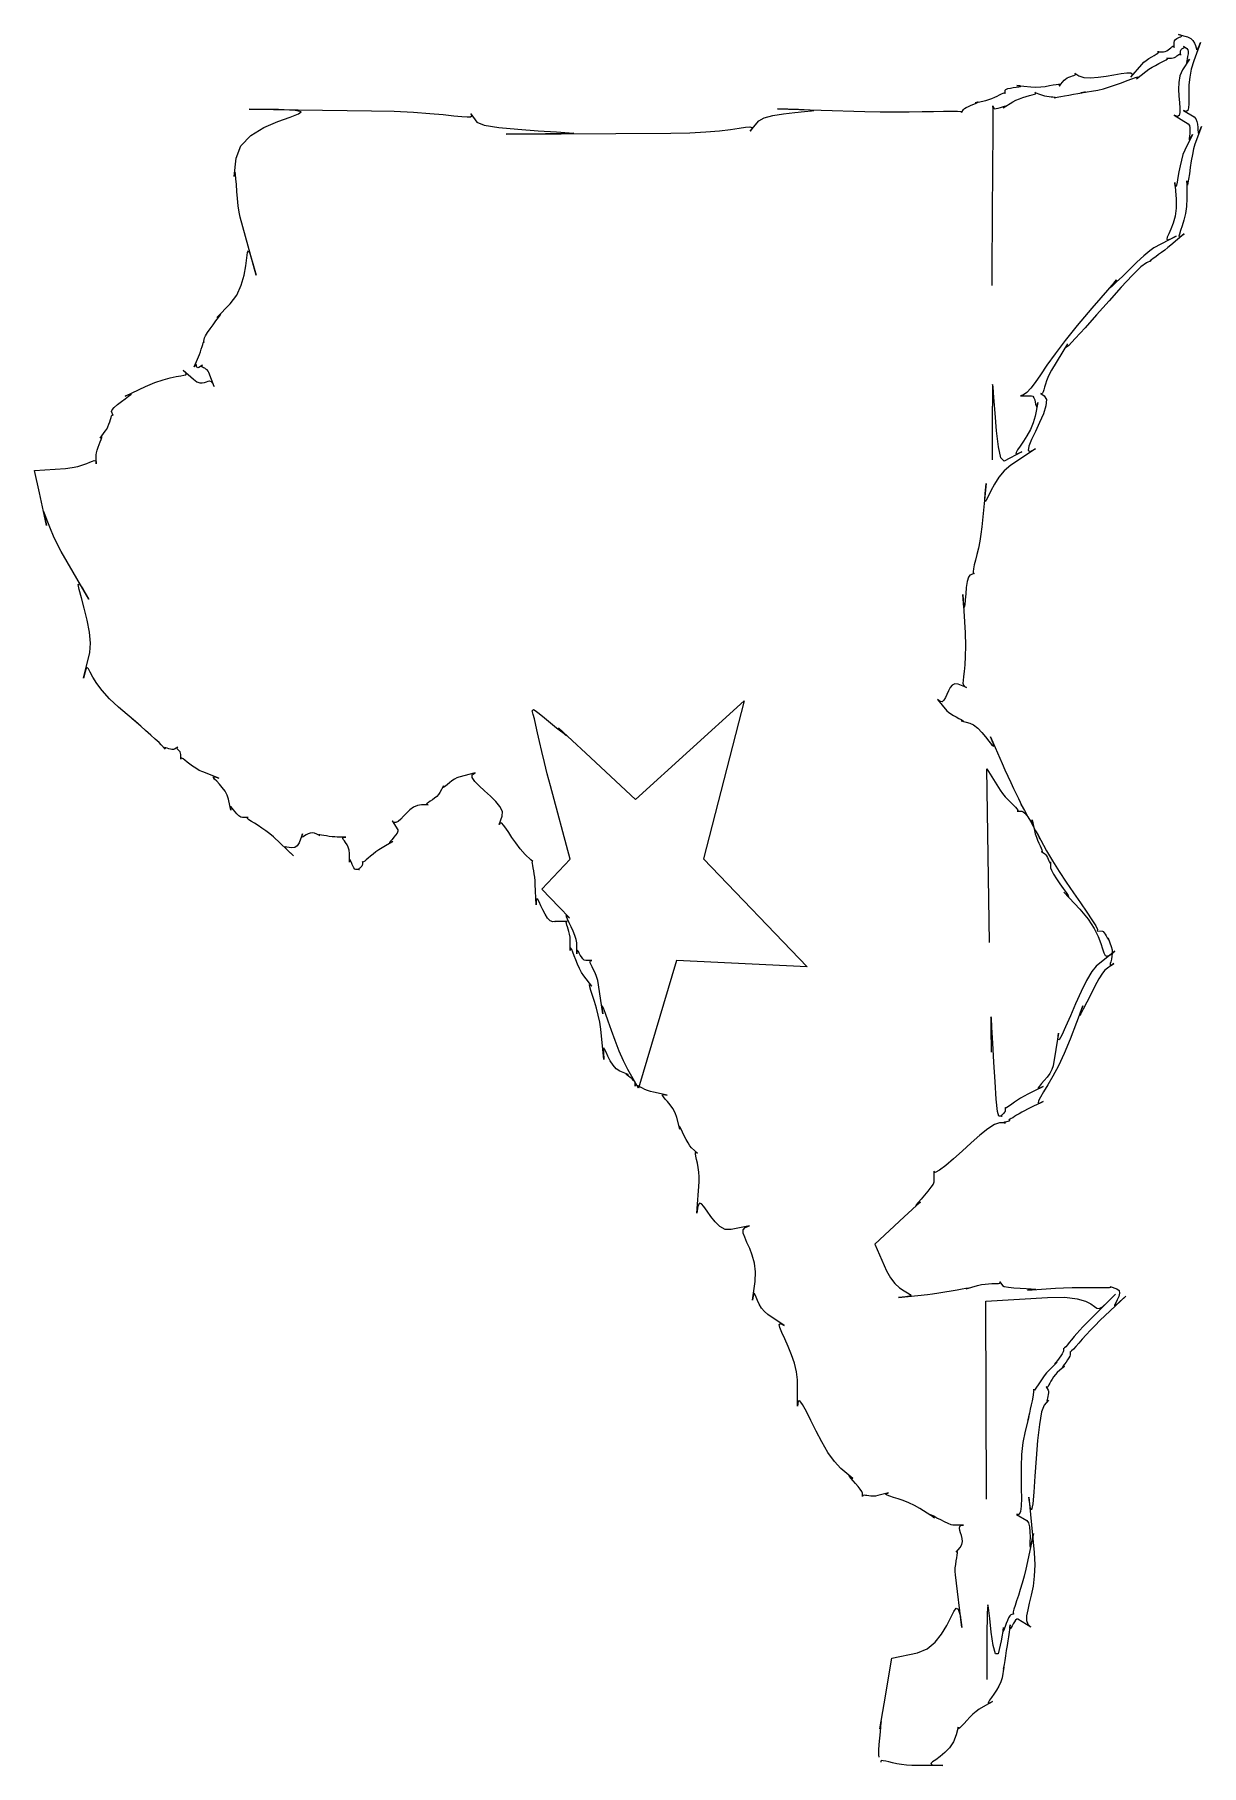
# Model space of a CAD drawing. Extents: x 20 to 200, y 20 to 287.
import ezdxf

# ---------------------------------------------------------------- set-up
doc = ezdxf.new("R2010")
doc.units = 0

msp = doc.modelspace()

# ---------------------------------------------------------------- linework, layer by layer
for points in [[(150.06, 21.25), (150.02, 21.64), (150.04, 22.34), (150.1, 23.23), (150.18, 24.2), (150.27, 25.15), (150.35, 25.96), (150.39, 26.53), (150.39, 26.74), (150.32, 26.48), (150.17, 25.65), (150.83, 29.5), (152.03, 36.5), (152.03, 36.5), (155.98, 37.33), (155.98, 37.33), (157.49, 37.94), (158.72, 38.96), (159.71, 40.22), (160.49, 41.55), (161.1, 42.77), (161.57, 43.71), (161.95, 44.2), (162.26, 44.06), (162.54, 43.13), (162.83, 41.23), (161.82, 49.37), (161.79, 49.87), (161.81, 50.41), (161.87, 50.96), (161.96, 51.49), (162.04, 51.98), (162.11, 52.39), (162.16, 52.72), (162.16, 52.92), (162.09, 52.97), (161.96, 52.84), (162.56, 53.58), (162.82, 54.01), (162.91, 54.47), (162.88, 54.94), (162.77, 55.39), (162.63, 55.82), (162.51, 56.2), (162.45, 56.53), (162.49, 56.78), (162.68, 56.94), (163.05, 57), (161.42, 57), (161.15, 57.07), (160.71, 57.26), (160.16, 57.52), (159.56, 57.82), (158.98, 58.11), (158.48, 58.37), (158.13, 58.54), (158, 58.59), (158.14, 58.47), (158.62, 58.16), (156.37, 59.58), (155.52, 60.06), (154.64, 60.46), (153.79, 60.79), (152.99, 61.06), (152.29, 61.28), (151.72, 61.46), (151.32, 61.61), (151.13, 61.73), (151.18, 61.85), (151.52, 61.97), (149.89, 61.56), (149.5, 61.49), (149.14, 61.47), (148.79, 61.48), (148.48, 61.52), (148.2, 61.56), (147.96, 61.6), (147.77, 61.62), (147.62, 61.6), (147.53, 61.53), (147.5, 61.4), (147.5, 61.95), (147.41, 62.18), (147.17, 62.53), (146.83, 62.96), (146.45, 63.41), (146.07, 63.84), (145.75, 64.21), (145.53, 64.48), (145.47, 64.59), (145.61, 64.51), (146.01, 64.18), (144.19, 65.72), (143.18, 66.79), (142.19, 68.2), (141.25, 69.82), (140.37, 71.51), (139.57, 73.12), (138.88, 74.53), (138.3, 75.59), (137.87, 76.16), (137.6, 76.12), (137.5, 75.32), (137.5, 79.41), (137.37, 80.64), (137.05, 81.94), (136.58, 83.25), (136.05, 84.52), (135.53, 85.69), (135.09, 86.68), (134.79, 87.45), (134.7, 87.93), (134.9, 88.07), (135.46, 87.79), (132.93, 89.45), (132.4, 89.91), (131.96, 90.46), (131.62, 91.05), (131.36, 91.63), (131.16, 92.13), (131.01, 92.51), (130.89, 92.71), (130.79, 92.67), (130.7, 92.34), (130.6, 91.66), (130.97, 94.56), (131.03, 96.05), (130.86, 97.39), (130.54, 98.59), (130.14, 99.65), (129.72, 100.57), (129.37, 101.35), (129.16, 101.99), (129.16, 102.5), (129.45, 102.87), (130.09, 103.11), (127.27, 102.53), (126.37, 102.58), (125.55, 103.01), (124.81, 103.71), (124.16, 104.54), (123.59, 105.37), (123.1, 106.08), (122.7, 106.53), (122.39, 106.59), (122.15, 106.14), (122.01, 105.05), (122.36, 109.92), (122.37, 110.65), (122.31, 111.39), (122.21, 112.1), (122.08, 112.75), (121.95, 113.34), (121.85, 113.83), (121.78, 114.19), (121.79, 114.41), (121.89, 114.46), (122.09, 114.31), (121.19, 115.15), (120.93, 115.46), (120.65, 115.91), (120.35, 116.44), (120.07, 117), (119.81, 117.53), (119.58, 117.99), (119.41, 118.32), (119.3, 118.47), (119.28, 118.38), (119.36, 117.99), (118.91, 119.82), (118.66, 120.54), (118.31, 121.19), (117.91, 121.76), (117.5, 122.25), (117.14, 122.65), (116.85, 122.97), (116.69, 123.19), (116.71, 123.31), (116.94, 123.34), (117.44, 123.26), (115.3, 123.69), (114.84, 123.81), (114.41, 123.96), (114.01, 124.13), (113.65, 124.31), (113.32, 124.47), (113.04, 124.62), (112.81, 124.72), (112.64, 124.77), (112.54, 124.76), (112.5, 124.65), (112.5, 125.15), (112.44, 125.32), (112.27, 125.52), (112.03, 125.74), (111.75, 125.96), (111.49, 126.17), (111.26, 126.35), (111.1, 126.48), (111.06, 126.55), (111.16, 126.55), (111.44, 126.45), (110.15, 126.94), (109.59, 127.3), (109.09, 127.87), (108.66, 128.55), (108.3, 129.25), (108.01, 129.88), (107.79, 130.35), (107.65, 130.56), (107.58, 130.43), (107.6, 129.86), (107.7, 128.75), (107.22, 133.42), (107.06, 134.48), (106.82, 135.57), (106.53, 136.66), (106.22, 137.69), (105.92, 138.61), (105.68, 139.38), (105.51, 139.95), (105.46, 140.28), (105.56, 140.32), (105.84, 140.02), (104.57, 141.64), (104.24, 142.14), (103.92, 142.75), (103.62, 143.42), (103.35, 144.1), (103.11, 144.73), (102.9, 145.28), (102.73, 145.68), (102.61, 145.9), (102.53, 145.87), (102.5, 145.56), (102.5, 147.13), (102.47, 147.6), (102.4, 148.04), (102.3, 148.45), (102.18, 148.82), (102.07, 149.16), (101.97, 149.45), (101.9, 149.68), (101.89, 149.85), (101.93, 149.96), (102.05, 150), (101.5, 150), (101.32, 150), (101.12, 150), (100.9, 149.99), (100.69, 149.99), (100.5, 149.99), (100.33, 149.99), (100.2, 149.98), (100.13, 149.98), (100.12, 149.98), (100.19, 149.99), (99.81, 149.97), (99.41, 150.12), (99.02, 150.53), (98.64, 151.11), (98.29, 151.78), (97.98, 152.44), (97.71, 153.01), (97.49, 153.39), (97.34, 153.5), (97.25, 153.25), (97.25, 152.55), (97.12, 155.75), (97.09, 156.29), (97.03, 156.82), (96.95, 157.34), (96.87, 157.82), (96.79, 158.26), (96.72, 158.64), (96.67, 158.93), (96.65, 159.14), (96.67, 159.24), (96.74, 159.22), (96.42, 159.5), (95.55, 160.34), (94.78, 161.22), (94.11, 162.1), (93.52, 162.94), (93.02, 163.71), (92.59, 164.36), (92.24, 164.85), (91.95, 165.13), (91.72, 165.18), (91.54, 164.95), (92.04, 166.24), (92.06, 166.93), (91.68, 167.7), (91.03, 168.51), (90.2, 169.33), (89.32, 170.14), (88.49, 170.9), (87.81, 171.58), (87.41, 172.17), (87.39, 172.62), (87.85, 172.9), (85.36, 172.25), (85.02, 172.12), (84.65, 171.91), (84.28, 171.65), (83.91, 171.36), (83.57, 171.09), (83.28, 170.86), (83.05, 170.69), (82.92, 170.62), (82.89, 170.69), (82.99, 170.91), (82.43, 169.88), (82.22, 169.57), (81.93, 169.28), (81.6, 169.02), (81.26, 168.77), (80.93, 168.55), (80.65, 168.36), (80.45, 168.21), (80.35, 168.1), (80.39, 168.02), (80.6, 168), (79.59, 168), (78.96, 167.89), (78.36, 167.61), (77.81, 167.2), (77.31, 166.72), (76.84, 166.23), (76.41, 165.78), (76.01, 165.43), (75.66, 165.23), (75.35, 165.24), (75.07, 165.51), (75.93, 164.11), (75.95, 163.9), (75.82, 163.63), (75.6, 163.3), (75.33, 162.97), (75.06, 162.65), (74.82, 162.38), (74.67, 162.18), (74.65, 162.09), (74.8, 162.13), (75.18, 162.33), (73.52, 161.35), (73.03, 161.04), (72.57, 160.71), (72.13, 160.38), (71.74, 160.05), (71.39, 159.75), (71.08, 159.5), (70.84, 159.3), (70.65, 159.18), (70.54, 159.14), (70.5, 159.22), (70.5, 158.78), (70.47, 158.66), (70.4, 158.54), (70.3, 158.42), (70.18, 158.32), (70.07, 158.23), (69.97, 158.15), (69.9, 158.09), (69.89, 158.04), (69.93, 158.01), (70.05, 158), (69.5, 158), (69.34, 158.07), (69.18, 158.25), (69.04, 158.5), (68.91, 158.79), (68.79, 159.08), (68.69, 159.32), (68.61, 159.49), (68.55, 159.54), (68.51, 159.43), (68.5, 159.12), (68.5, 160.5), (68.45, 161.01), (68.31, 161.45), (68.12, 161.83), (67.91, 162.16), (67.71, 162.42), (67.55, 162.64), (67.47, 162.8), (67.49, 162.91), (67.64, 162.98), (67.96, 163), (66.58, 163), (66.23, 163.02), (65.82, 163.06), (65.39, 163.12), (64.95, 163.19), (64.55, 163.26), (64.2, 163.32), (63.94, 163.36), (63.79, 163.37), (63.79, 163.35), (63.95, 163.27), (63.09, 163.6), (62.77, 163.66), (62.45, 163.61), (62.14, 163.5), (61.85, 163.34), (61.59, 163.18), (61.38, 163.06), (61.23, 162.99), (61.15, 163.02), (61.15, 163.17), (61.25, 163.49), (60.74, 162.13), (60.45, 161.66), (60.07, 161.42), (59.64, 161.36), (59.23, 161.39), (58.87, 161.46), (58.63, 161.51), (58.56, 161.46), (58.71, 161.26), (59.13, 160.84), (59.88, 160.14), (56.79, 163.03), (56.23, 163.51), (55.63, 163.96), (55.01, 164.39), (54.41, 164.78), (53.86, 165.13), (53.39, 165.42), (53.02, 165.67), (52.8, 165.85), (52.75, 165.96), (52.9, 166), (52.03, 166), (51.74, 166.08), (51.45, 166.28), (51.16, 166.57), (50.89, 166.9), (50.65, 167.21), (50.44, 167.48), (50.28, 167.66), (50.19, 167.69), (50.16, 167.54), (50.22, 167.16), (49.88, 168.85), (49.67, 169.47), (49.33, 170.07), (48.91, 170.64), (48.46, 171.16), (48.05, 171.6), (47.72, 171.95), (47.53, 172.19), (47.54, 172.3), (47.8, 172.27), (48.37, 172.07), (45.9, 173.04), (45.35, 173.29), (44.83, 173.6), (44.34, 173.93), (43.9, 174.26), (43.5, 174.57), (43.16, 174.84), (42.88, 175.04), (42.67, 175.15), (42.54, 175.14), (42.5, 174.99), (42.5, 175.75), (42.47, 175.95), (42.41, 176.12), (42.31, 176.26), (42.21, 176.37), (42.1, 176.47), (42.01, 176.55), (41.95, 176.62), (41.93, 176.7), (41.97, 176.77), (42.08, 176.86), (41.57, 176.54), (41.39, 176.49), (41.16, 176.49), (40.91, 176.54), (40.66, 176.61), (40.42, 176.68), (40.21, 176.75), (40.06, 176.79), (39.98, 176.78), (40, 176.7), (40.13, 176.54), (39.49, 177.24), (39.16, 177.56), (38.59, 178.08), (37.88, 178.72), (37.1, 179.41), (36.35, 180.07), (35.71, 180.64), (35.26, 181.04), (35.08, 181.2), (35.27, 181.05), (35.91, 180.53), (32.94, 183), (31.51, 184.32), (30.41, 185.57), (29.58, 186.69), (28.99, 187.66), (28.58, 188.41), (28.3, 188.91), (28.11, 189.12), (27.95, 188.98), (27.78, 188.46), (27.55, 187.51), (28.49, 191.44), (28.61, 192.88), (28.45, 194.6), (28.1, 196.44), (27.65, 198.25), (27.21, 199.87), (26.86, 201.14), (26.7, 201.91), (26.84, 202.02), (27.36, 201.33), (28.36, 199.66), (24.11, 207), (23.48, 208.18), (22.92, 209.37), (22.44, 210.5), (22.04, 211.52), (21.74, 212.33), (21.53, 212.88), (21.43, 213.1), (21.44, 212.91), (21.57, 212.24), (21.83, 211.02), (20.74, 216.06), (20, 219.5), (20, 219.5), (24.75, 219.81), (24.75, 219.81), (25.79, 219.93), (26.68, 220.11), (27.42, 220.33), (28.04, 220.55), (28.53, 220.76), (28.9, 220.92), (29.18, 221), (29.36, 220.97), (29.47, 220.82), (29.5, 220.49), (29.5, 221.87), (29.54, 222.2), (29.64, 222.61), (29.78, 223.05), (29.94, 223.5), (30.1, 223.92), (30.23, 224.28), (30.33, 224.55), (30.35, 224.7), (30.29, 224.68), (30.12, 224.47), (30.89, 225.52), (31.1, 225.86), (31.28, 226.23), (31.44, 226.62), (31.57, 227), (31.68, 227.35), (31.78, 227.66), (31.86, 227.89), (31.94, 228.03), (32.01, 228.05), (32.08, 227.93), (31.84, 228.57), (31.92, 228.83), (32.26, 229.2), (32.78, 229.63), (33.37, 230.1), (33.97, 230.54), (34.48, 230.92), (34.82, 231.19), (34.9, 231.31), (34.64, 231.24), (33.95, 230.93), (37.07, 232.4), (38.53, 233.03), (39.8, 233.47), (40.9, 233.76), (41.8, 233.95), (42.5, 234.06), (43, 234.15), (43.3, 234.24), (43.38, 234.38), (43.25, 234.6), (42.9, 234.95), (44.45, 233.54), (44.98, 233.15), (45.43, 232.98), (45.82, 232.96), (46.16, 233.03), (46.45, 233.15), (46.72, 233.26), (46.96, 233.3), (47.19, 233.2), (47.42, 232.93), (47.66, 232.42), (46.83, 234.59), (46.71, 234.8), (46.56, 234.97), (46.38, 235.11), (46.2, 235.22), (46.02, 235.31), (45.87, 235.39), (45.76, 235.47), (45.71, 235.54), (45.73, 235.62), (45.84, 235.71), (45.3, 235.37), (45.14, 235.31), (45.03, 235.35), (44.97, 235.44), (44.93, 235.57), (44.91, 235.71), (44.89, 235.82), (44.86, 235.88), (44.81, 235.86), (44.73, 235.73), (44.6, 235.45), (45.11, 236.63), (45.25, 236.97), (45.39, 237.36), (45.53, 237.77), (45.67, 238.18), (45.79, 238.56), (45.89, 238.88), (45.97, 239.13), (46.03, 239.27), (46.05, 239.28), (46.03, 239.13), (46.16, 239.9), (46.3, 240.24), (46.61, 240.73), (47.02, 241.32), (47.48, 241.94), (47.93, 242.54), (48.32, 243.06), (48.59, 243.42), (48.67, 243.58), (48.52, 243.47), (48.07, 243.03), (50.12, 245.13), (51.13, 246.48), (51.83, 248.01), (52.27, 249.57), (52.54, 251.02), (52.69, 252.22), (52.8, 253.04), (52.93, 253.32), (53.15, 252.93), (53.53, 251.72), (54.14, 249.57), (51.66, 258.5), (51.49, 259.29), (51.36, 260.27), (51.25, 261.36), (51.15, 262.47), (51.08, 263.52), (51.01, 264.42), (50.96, 265.08), (50.9, 265.42), (50.83, 265.35), (50.76, 264.79), (51.02, 267.59), (51.75, 269.51), (53.3, 271.07), (55.32, 272.3), (57.45, 273.24), (59.35, 273.93), (60.67, 274.42), (61.05, 274.75), (60.14, 274.95), (57.59, 275.07), (53.04, 275.14), (71.89, 274.91), (75.37, 274.83), (78.36, 274.68), (80.87, 274.5), (82.93, 274.31), (84.56, 274.14), (85.8, 274.01), (86.65, 273.95), (87.15, 273.98), (87.32, 274.14), (87.18, 274.45), (88.13, 273.15), (89.24, 272.69), (91.51, 272.33), (94.44, 272.04), (97.55, 271.81), (100.36, 271.64), (102.36, 271.52), (103.08, 271.44), (102.03, 271.37), (98.71, 271.33), (92.65, 271.29), (118, 271.43), (120.91, 271.5), (123.41, 271.64), (125.49, 271.83), (127.2, 272.03), (128.53, 272.22), (129.5, 272.35), (130.14, 272.4), (130.46, 272.34), (130.48, 272.13), (130.21, 271.74), (131.57, 273.37), (132.36, 273.82), (133.71, 274.17), (135.36, 274.44), (137.07, 274.63), (138.58, 274.77), (139.64, 274.87), (140, 274.94), (139.42, 275.01), (137.64, 275.09), (134.41, 275.19), (147.87, 274.79), (150.26, 274.74), (152.56, 274.72), (154.72, 274.74), (156.7, 274.77), (158.47, 274.8), (159.99, 274.83), (161.22, 274.84), (162.13, 274.83), (162.67, 274.78), (162.8, 274.68), (163.06, 275.1), (163.22, 275.24), (163.5, 275.4), (163.87, 275.57), (164.28, 275.75), (164.68, 275.91), (165.01, 276.05), (165.25, 276.15), (165.34, 276.21), (165.22, 276.21), (164.87, 276.14), (166.51, 276.5), (166.99, 276.63), (167.45, 276.8), (167.88, 276.98), (168.27, 277.17), (168.62, 277.35), (168.92, 277.51), (169.17, 277.62), (169.35, 277.68), (169.46, 277.66), (169.5, 277.56), (169.5, 278.06), (169.61, 278.19), (169.89, 278.31), (170.3, 278.4), (170.75, 278.47), (171.21, 278.53), (171.6, 278.58), (171.86, 278.63), (171.93, 278.68), (171.76, 278.73), (171.28, 278.79), (173.46, 278.58), (174.22, 278.55), (174.97, 278.58), (175.67, 278.66), (176.32, 278.77), (176.88, 278.88), (177.35, 278.97), (177.7, 279.02), (177.9, 279), (177.95, 278.9), (177.83, 278.69), (178.57, 279.59), (178.79, 279.79), (179.05, 279.96), (179.32, 280.09), (179.6, 280.19), (179.86, 280.28), (180.08, 280.35), (180.25, 280.42), (180.34, 280.49), (180.34, 280.57), (180.22, 280.67), (180.83, 280.3), (181.6, 280.03), (182.62, 279.97), (183.8, 280.05), (185.03, 280.23), (186.25, 280.44), (187.35, 280.63), (188.25, 280.75), (188.85, 280.73), (189.08, 280.52), (188.83, 280.08), (190.54, 282.04), (190.86, 282.36), (191.23, 282.66), (191.64, 282.94), (192.06, 283.2), (192.44, 283.43), (192.77, 283.62), (193.02, 283.78), (193.15, 283.9), (193.14, 283.97), (192.97, 284), (193.87, 284), (194.13, 284.04), (194.38, 284.14), (194.62, 284.28), (194.83, 284.45), (195.02, 284.61), (195.18, 284.74), (195.32, 284.84), (195.42, 284.86), (195.48, 284.8), (195.5, 284.63), (195.5, 285.41), (195.56, 285.66), (195.71, 285.86), (195.91, 286.01), (196.15, 286.14), (196.37, 286.23), (196.55, 286.31), (196.66, 286.38), (196.66, 286.45), (196.52, 286.53), (196.2, 286.63), (197.59, 286.27), (198.08, 286.05), (198.42, 285.72), (198.65, 285.33), (198.8, 284.95), (198.9, 284.6), (198.97, 284.36), (199.04, 284.27), (199.14, 284.38), (199.31, 284.75), (199.57, 285.42), (198.53, 282.61), (198.15, 281.33), (197.92, 280.08), (197.8, 278.89), (197.77, 277.78), (197.77, 276.8), (197.77, 275.98), (197.73, 275.35), (197.61, 274.95), (197.37, 274.8), (196.98, 274.94), (198.59, 273.94), (198.86, 273.66), (199.03, 273.27), (199.13, 272.81), (199.18, 272.34), (199.19, 271.93), (199.21, 271.61), (199.24, 271.46), (199.32, 271.51), (199.47, 271.84), (199.71, 272.48), (198.72, 269.73), (198.52, 269.05), (198.34, 268.17), (198.16, 267.18), (198, 266.16), (197.86, 265.19), (197.74, 264.37), (197.64, 263.76), (197.56, 263.46), (197.52, 263.55), (197.5, 264.11), (197.5, 261.36), (197.43, 260.17), (197.26, 259.06), (197.01, 258.05), (196.75, 257.18), (196.5, 256.46), (196.32, 255.91), (196.24, 255.57), (196.3, 255.45), (196.56, 255.57), (197.04, 255.96), (194.99, 254.18), (194.55, 253.81), (194.08, 253.44), (193.59, 253.08), (193.12, 252.73), (192.69, 252.42), (192.31, 252.15), (192.03, 251.94), (191.85, 251.8), (191.81, 251.74), (191.93, 251.77), (191.24, 251.49), (190.41, 250.86), (189.07, 249.53), (187.38, 247.71), (185.5, 245.62), (183.58, 243.46), (181.8, 241.45), (180.29, 239.79), (179.24, 238.69), (178.78, 238.36), (179.09, 239.01), (176.62, 234.96), (176.31, 234.39), (176.06, 233.83), (175.86, 233.28), (175.7, 232.77), (175.57, 232.31), (175.45, 231.92), (175.35, 231.61), (175.24, 231.39), (175.12, 231.29), (174.98, 231.32), (175.5, 231), (175.85, 230.4), (175.77, 229.43), (175.38, 228.2), (174.8, 226.85), (174.16, 225.49), (173.57, 224.24), (173.15, 223.23), (173.03, 222.57), (173.33, 222.39), (174.17, 222.81), (170.35, 220.28), (169.35, 219.45), (168.52, 218.44), (167.83, 217.37), (167.28, 216.35), (166.87, 215.49), (166.59, 214.91), (166.42, 214.7), (166.37, 214.99), (166.42, 215.88), (166.57, 217.48), (165.91, 210.82), (165.77, 209.67), (165.58, 208.57), (165.36, 207.52), (165.13, 206.55), (164.92, 205.68), (164.73, 204.94), (164.6, 204.34), (164.54, 203.91), (164.56, 203.66), (164.7, 203.63), (164.04, 203.38), (163.82, 203.06), (163.65, 202.37), (163.51, 201.47), (163.41, 200.48), (163.33, 199.54), (163.26, 198.78), (163.2, 198.36), (163.14, 198.39), (163.08, 199.03), (162.99, 200.4), (163.31, 194.45), (163.37, 192.47), (163.35, 190.84), (163.28, 189.53), (163.18, 188.51), (163.08, 187.72), (163.01, 187.13), (162.99, 186.71), (163.06, 186.42), (163.23, 186.21), (163.53, 186.05), (162.26, 186.54), (161.75, 186.6), (161.34, 186.41), (161.01, 186.03), (160.74, 185.53), (160.5, 184.99), (160.28, 184.49), (160.05, 184.08), (159.78, 183.86), (159.47, 183.88), (159.08, 184.21), (160.52, 182.47), (160.76, 182.25), (161.1, 182.01), (161.51, 181.76), (161.93, 181.52), (162.34, 181.3), (162.69, 181.11), (162.94, 180.97), (163.05, 180.88), (162.99, 180.86), (162.7, 180.92), (164.06, 180.57), (164.64, 180.29), (165.26, 179.78), (165.89, 179.13), (166.48, 178.44), (167, 177.79), (167.41, 177.28), (167.68, 177), (167.76, 177.04), (167.62, 177.49), (167.22, 178.44), (169.03, 174.33), (169.46, 173.38), (169.91, 172.4), (170.36, 171.43), (170.8, 170.51), (171.19, 169.67), (171.53, 168.95), (171.8, 168.38), (171.97, 168.01), (172.02, 167.86), (171.94, 167.98), (172.46, 167.1), (172.67, 166.72), (173, 166.14), (173.38, 165.44), (173.79, 164.7), (174.19, 163.99), (174.52, 163.38), (174.76, 162.94), (174.87, 162.76), (174.79, 162.89), (174.51, 163.43), (175.87, 160.9), (176.76, 159.35), (177.79, 157.71), (178.89, 156.04), (180.01, 154.41), (181.09, 152.86), (182.06, 151.46), (182.86, 150.28), (183.44, 149.36), (183.74, 148.77), (183.68, 148.57), (184.5, 148.52), (184.6, 148.45), (184.74, 148.28), (184.9, 148.04), (185.06, 147.77), (185.21, 147.5), (185.34, 147.27), (185.44, 147.11), (185.49, 147.06), (185.47, 147.16), (185.37, 147.44), (185.83, 146.17), (185.96, 145.64), (185.98, 145.12), (185.94, 144.64), (185.85, 144.19), (185.75, 143.81), (185.68, 143.52), (185.66, 143.32), (185.72, 143.24), (185.89, 143.3), (186.22, 143.51), (184.86, 142.52), (184.47, 142.05), (183.94, 141.18), (183.32, 140.04), (182.67, 138.78), (182.05, 137.56), (181.52, 136.51), (181.13, 135.79), (180.95, 135.53), (181.04, 135.88), (181.45, 137), (179.48, 131.85), (178.58, 129.69), (177.69, 127.79), (176.84, 126.17), (176.06, 124.82), (175.41, 123.74), (174.92, 122.92), (174.63, 122.36), (174.59, 122.07), (174.82, 122.03), (175.37, 122.25), (172.95, 121.09), (172.48, 120.86), (172.04, 120.62), (171.63, 120.38), (171.26, 120.16), (170.94, 119.95), (170.66, 119.78), (170.43, 119.64), (170.25, 119.55), (170.13, 119.51), (170.07, 119.53), (170.17, 119.34), (170.15, 119.29), (170.05, 119.24), (169.9, 119.19), (169.72, 119.14), (169.54, 119.1), (169.39, 119.07), (169.29, 119.04), (169.27, 119.02), (169.35, 119), (169.56, 119), (168.62, 119), (167.87, 118.75), (166.84, 118.06), (165.59, 117.07), (164.23, 115.88), (162.85, 114.63), (161.51, 113.43), (160.33, 112.4), (159.37, 111.67), (158.73, 111.35), (158.5, 111.56), (158.5, 109.83), (158.38, 109.54), (158.05, 109.07), (157.59, 108.48), (157.06, 107.85), (156.54, 107.24), (156.09, 106.71), (155.79, 106.34), (155.71, 106.2), (155.9, 106.34), (156.45, 106.84), (153.95, 104.51), (149.41, 100.28), (149.41, 100.28), (151.2, 96.18), (151.2, 96.18), (151.81, 95.09), (152.51, 94.24), (153.23, 93.59), (153.91, 93.12), (154.46, 92.78), (154.84, 92.56), (154.95, 92.41), (154.74, 92.3), (154.13, 92.2), (153.05, 92.09), (157.51, 92.54), (158.32, 92.64), (159.25, 92.78), (160.22, 92.94), (161.19, 93.11), (162.08, 93.27), (162.85, 93.4), (163.43, 93.5), (163.77, 93.55), (163.8, 93.52), (163.47, 93.42), (165.24, 93.93), (165.84, 94.07), (166.41, 94.15), (166.94, 94.19), (167.43, 94.21), (167.86, 94.21), (168.21, 94.21), (168.49, 94.22), (168.67, 94.27), (168.74, 94.35), (168.69, 94.5), (169.06, 93.91), (169.36, 93.77), (170, 93.66), (170.85, 93.58), (171.8, 93.51), (172.72, 93.47), (173.51, 93.43), (174.04, 93.38), (174.19, 93.34), (173.86, 93.28), (172.91, 93.2), (177.22, 93.5), (178.49, 93.57), (179.8, 93.61), (181.08, 93.63), (182.29, 93.63), (183.4, 93.62), (184.34, 93.62), (185.09, 93.62), (185.58, 93.64), (185.79, 93.69), (185.66, 93.77), (186.71, 93.43), (187.05, 93.17), (187.12, 92.75), (186.99, 92.24), (186.76, 91.71), (186.52, 91.24), (186.35, 90.91), (186.33, 90.77), (186.55, 90.91), (187.1, 91.39), (188.07, 92.29), (184.07, 88.51), (183.33, 87.79), (182.63, 87.06), (181.97, 86.34), (181.37, 85.67), (180.84, 85.06), (180.38, 84.53), (180.01, 84.12), (179.73, 83.84), (179.56, 83.72), (179.5, 83.77), (179.5, 83.25), (179.45, 83.05), (179.3, 82.78), (179.1, 82.46), (178.87, 82.13), (178.65, 81.82), (178.45, 81.55), (178.32, 81.35), (178.29, 81.26), (178.37, 81.3), (178.61, 81.51), (177.52, 80.52), (177.22, 80.21), (176.96, 79.87), (176.73, 79.52), (176.54, 79.18), (176.37, 78.87), (176.23, 78.6), (176.1, 78.39), (175.99, 78.27), (175.89, 78.24), (175.8, 78.32), (176.11, 77.82), (176.17, 77.64), (176.17, 77.4), (176.13, 77.12), (176.07, 76.84), (176, 76.57), (175.95, 76.34), (175.91, 76.18), (175.93, 76.1), (176, 76.12), (176.15, 76.28), (175.51, 75.51), (175.09, 74.44), (174.76, 72.51), (174.49, 70.03), (174.26, 67.27), (174.07, 64.53), (173.9, 62.11), (173.74, 60.28), (173.57, 59.35), (173.38, 59.59), (173.16, 61.31), (173.98, 52.81), (174.07, 50.89), (173.98, 49.16), (173.78, 47.6), (173.5, 46.22), (173.21, 45), (172.96, 43.95), (172.8, 43.06), (172.8, 42.33), (172.99, 41.74), (173.45, 41.3), (171.45, 42.53), (171.28, 42.54), (171.1, 42.39), (170.91, 42.13), (170.73, 41.83), (170.56, 41.52), (170.42, 41.25), (170.31, 41.08), (170.24, 41.05), (170.22, 41.22), (170.27, 41.63), (169.99, 39.81), (169.9, 39.19), (169.79, 38.46), (169.67, 37.68), (169.54, 36.9), (169.43, 36.17), (169.33, 35.54), (169.26, 35.07), (169.22, 34.81), (169.22, 34.82), (169.27, 35.14), (169.01, 33.47), (168.84, 32.85), (168.54, 32.21), (168.17, 31.58), (167.77, 30.99), (167.39, 30.47), (167.09, 30.04), (166.9, 29.73), (166.87, 29.58), (167.06, 29.61), (167.52, 29.85), (165.51, 28.67), (165.01, 28.32), (164.51, 27.89), (164.03, 27.41), (163.57, 26.92), (163.16, 26.46), (162.8, 26.07), (162.52, 25.78), (162.33, 25.63), (162.24, 25.66), (162.26, 25.9), (161.97, 24.69), (161.55, 23.61), (160.93, 22.7), (160.2, 21.96), (159.46, 21.35), (158.79, 20.88), (158.29, 20.53), (158.06, 20.27), (158.19, 20.11), (158.76, 20.03), (159.88, 20), (155.14, 20), (154.31, 20.03), (153.53, 20.12), (152.81, 20.25), (152.15, 20.39), (151.58, 20.53), (151.1, 20.65), (150.72, 20.72), (150.46, 20.73), (150.32, 20.66), (150.33, 20.49)], [(167.5, 247.96), (167.51, 252.48), (167.52, 256.73), (167.55, 260.68), (167.58, 264.27), (167.61, 267.46), (167.63, 270.2), (167.65, 272.43), (167.65, 274.13), (167.64, 275.22), (167.61, 275.68), (167.75, 275.29), (167.86, 275.22), (168.1, 275.23), (168.4, 275.3), (168.75, 275.41), (169.08, 275.52), (169.37, 275.62), (169.57, 275.67), (169.63, 275.66), (169.53, 275.56), (169.2, 275.34), (170.68, 276.28), (171.15, 276.54), (171.68, 276.76), (172.22, 276.95), (172.75, 277.1), (173.25, 277.23), (173.67, 277.34), (173.99, 277.44), (174.18, 277.53), (174.22, 277.63), (174.06, 277.72), (174.93, 277.39), (175.22, 277.3), (175.55, 277.22), (175.9, 277.16), (176.25, 277.11), (176.58, 277.07), (176.86, 277.03), (177.07, 277), (177.19, 276.97), (177.19, 276.94), (177.06, 276.9), (177.75, 277.03), (178.08, 277.1), (178.62, 277.19), (179.29, 277.31), (180, 277.44), (180.7, 277.56), (181.29, 277.66), (181.71, 277.74), (181.88, 277.77), (181.72, 277.74), (181.15, 277.65), (183.79, 278.09), (184.63, 278.28), (185.55, 278.56), (186.5, 278.88), (187.43, 279.22), (188.29, 279.55), (189.02, 279.83), (189.58, 280.04), (189.92, 280.12), (189.99, 280.07), (189.74, 279.83), (191.17, 280.95), (191.63, 281.29), (192.13, 281.6), (192.64, 281.89), (193.14, 282.16), (193.59, 282.4), (193.99, 282.6), (194.29, 282.77), (194.48, 282.9), (194.52, 282.97), (194.38, 283), (195.13, 283), (195.36, 283.03), (195.57, 283.11), (195.76, 283.21), (195.94, 283.34), (196.1, 283.46), (196.24, 283.56), (196.35, 283.63), (196.43, 283.65), (196.48, 283.6), (196.5, 283.48), (196.5, 284.06), (196.53, 284.21), (196.6, 284.33), (196.7, 284.42), (196.82, 284.49), (196.93, 284.54), (197.03, 284.59), (197.1, 284.63), (197.12, 284.68), (197.07, 284.75), (196.95, 284.84), (197.5, 284.5), (197.64, 284.31), (197.68, 284.02), (197.66, 283.66), (197.6, 283.27), (197.53, 282.91), (197.47, 282.6), (197.44, 282.4), (197.49, 282.35), (197.62, 282.49), (197.87, 282.86), (196.82, 281.19), (196.42, 280.28), (196.22, 279.26), (196.18, 278.2), (196.23, 277.14), (196.32, 276.15), (196.41, 275.29), (196.42, 274.61), (196.31, 274.17), (196.02, 274.03), (195.5, 274.24), (197.69, 272.88), (197.87, 272.65), (197.96, 272.29), (197.96, 271.85), (197.93, 271.4), (197.88, 270.97), (197.84, 270.64), (197.83, 270.44), (197.9, 270.44), (198.06, 270.68), (198.35, 271.23), (197.16, 268.84), (196.88, 268.14), (196.64, 267.3), (196.43, 266.39), (196.25, 265.48), (196.1, 264.63), (195.97, 263.92), (195.87, 263.42), (195.78, 263.19), (195.7, 263.3), (195.64, 263.84), (195.84, 261.3), (195.84, 259.9), (195.66, 258.65), (195.36, 257.57), (195.01, 256.65), (194.69, 255.93), (194.46, 255.41), (194.39, 255.1), (194.55, 255.02), (195.02, 255.17), (195.85, 255.58), (192.37, 253.78), (191.76, 253.34), (190.86, 252.56), (189.79, 251.56), (188.64, 250.46), (187.54, 249.39), (186.6, 248.48), (185.93, 247.84), (185.64, 247.61), (185.85, 247.9), (186.65, 248.85), (182.82, 244.47), (180.58, 241.83), (178.72, 239.49), (177.18, 237.45), (175.93, 235.7), (174.92, 234.24), (174.1, 233.06), (173.43, 232.15), (172.85, 231.51), (172.33, 231.13), (171.83, 231), (173.56, 231), (173.77, 230.91), (173.93, 230.69), (174.04, 230.38), (174.13, 230.03), (174.19, 229.69), (174.25, 229.42), (174.3, 229.26), (174.36, 229.26), (174.44, 229.49), (174.54, 229.97), (174.12, 227.85), (173.82, 226.8), (173.37, 225.79), (172.85, 224.84), (172.31, 223.98), (171.8, 223.24), (171.4, 222.66), (171.17, 222.25), (171.16, 222.04), (171.44, 222.08), (172.06, 222.37), (169.33, 220.91), (168.85, 221.41), (168.47, 223.15), (168.16, 225.61), (167.93, 228.31), (167.76, 230.73), (167.64, 232.37), (167.56, 232.73), (167.52, 231.3), (167.5, 227.59), (167.5, 221.1)], [(111.35, 127.22), (110.68, 128.54), (110.02, 130.05), (109.4, 131.65), (108.84, 133.22), (108.34, 134.66), (107.93, 135.84), (107.63, 136.65), (107.44, 136.99), (107.39, 136.74), (107.5, 135.79), (106.87, 140.25), (106.74, 140.92), (106.55, 141.53), (106.33, 142.09), (106.1, 142.58), (105.88, 143), (105.71, 143.35), (105.58, 143.63), (105.55, 143.83), (105.61, 143.96), (105.81, 144), (104.92, 144), (104.67, 144.07), (104.44, 144.27), (104.23, 144.54), (104.04, 144.84), (103.88, 145.14), (103.75, 145.39), (103.64, 145.54), (103.56, 145.56), (103.52, 145.41), (103.5, 145.03), (103.5, 146.7), (103.43, 147.23), (103.23, 147.85), (102.96, 148.53), (102.66, 149.2), (102.35, 149.82), (102.1, 150.35), (101.93, 150.74), (101.89, 150.94), (102.03, 150.9), (102.37, 150.57), (100.82, 152.19), (98.14, 154.99), (98.14, 154.99), (102.47, 159.6), (102.47, 159.6), (99.44, 170.92), (99.44, 170.92), (98.96, 172.76), (98.52, 174.52), (98.13, 176.19), (97.78, 177.72), (97.47, 179.09), (97.21, 180.26), (96.99, 181.21), (96.81, 181.91), (96.68, 182.32), (96.59, 182.42), (96.82, 182.65), (97.09, 182.52), (97.71, 182.07), (98.54, 181.4), (99.48, 180.63), (100.41, 179.86), (101.2, 179.2), (101.74, 178.76), (101.91, 178.65), (101.59, 178.98), (100.67, 179.85), (104.88, 175.92), (112.53, 168.78), (112.53, 168.78), (129.31, 184.01), (129.31, 184.01), (123.05, 159.68), (123.05, 159.68), (139, 143.01), (139, 143.01), (118.87, 144), (118.87, 144), (113, 124.35), (113, 124.35), (111.35, 127.22)], [(167.1, 146.75), (166.69, 173.5), (166.69, 173.5), (168.73, 170.25), (168.73, 170.25), (169.1, 169.72), (169.5, 169.23), (169.93, 168.76), (170.34, 168.33), (170.73, 167.95), (171.06, 167.63), (171.31, 167.36), (171.46, 167.17), (171.48, 167.04), (171.35, 167), (172.06, 167), (172.28, 166.92), (172.53, 166.7), (172.78, 166.4), (173.02, 166.05), (173.25, 165.71), (173.44, 165.42), (173.59, 165.22), (173.68, 165.16), (173.7, 165.29), (173.64, 165.66), (174, 164.01), (174.13, 163.51), (174.3, 163.01), (174.48, 162.53), (174.68, 162.07), (174.86, 161.65), (175.02, 161.3), (175.13, 161.02), (175.19, 160.83), (175.17, 160.74), (175.07, 160.77), (175.58, 160.45), (175.73, 160.32), (175.87, 160.11), (176, 159.87), (176.12, 159.61), (176.23, 159.37), (176.32, 159.15), (176.4, 159), (176.45, 158.94), (176.49, 158.98), (176.5, 159.17), (176.5, 158.29), (176.62, 157.91), (176.95, 157.32), (177.41, 156.6), (177.93, 155.83), (178.44, 155.1), (178.88, 154.47), (179.18, 154.02), (179.26, 153.83), (179.07, 153.98), (178.53, 154.54), (181, 151.9), (182.3, 150.34), (183.22, 148.93), (183.84, 147.68), (184.24, 146.62), (184.5, 145.77), (184.69, 145.15), (184.89, 144.78), (185.19, 144.68), (185.65, 144.89), (186.36, 145.41), (183.5, 143.11), (182.82, 142.29), (182.04, 140.93), (181.2, 139.22), (180.35, 137.33), (179.54, 135.46), (178.81, 133.79), (178.22, 132.51), (177.81, 131.79), (177.63, 131.83), (177.73, 132.8), (176.88, 127.78), (176.7, 127.2), (176.37, 126.61), (175.96, 126.03), (175.52, 125.5), (175.1, 125.03), (174.77, 124.65), (174.57, 124.39), (174.57, 124.27), (174.82, 124.32), (175.37, 124.56), (172.96, 123.41), (172.4, 123.12), (171.87, 122.81), (171.37, 122.48), (170.92, 122.17), (170.52, 121.87), (170.17, 121.62), (169.89, 121.43), (169.68, 121.31), (169.55, 121.29), (169.5, 121.37), (169.5, 120.89), (169.47, 120.74), (169.4, 120.61), (169.3, 120.48), (169.18, 120.36), (169.07, 120.26), (168.97, 120.17), (168.9, 120.1), (168.89, 120.05), (168.93, 120.01), (169.05, 120), (168.5, 120), (168.31, 120.73), (168.11, 122.65), (167.93, 125.32), (167.75, 128.33), (167.59, 131.26), (167.46, 133.68), (167.37, 135.18), (167.31, 135.32), (167.3, 133.68), (167.35, 129.85)], [(166.6, 61), (166.51, 91.5), (166.51, 91.5), (176, 92.08), (176, 92.08), (178.67, 92.11), (180.58, 91.89), (181.87, 91.52), (182.71, 91.08), (183.24, 90.68), (183.61, 90.41), (183.97, 90.37), (184.47, 90.65), (185.27, 91.35), (186.51, 92.57), (181.47, 87.55), (180.99, 87.05), (180.53, 86.55), (180.11, 86.05), (179.72, 85.58), (179.37, 85.15), (179.07, 84.78), (178.83, 84.49), (178.65, 84.3), (178.54, 84.22), (178.5, 84.27), (178.5, 83.87), (178.44, 83.69), (178.28, 83.42), (178.05, 83.08), (177.79, 82.73), (177.53, 82.39), (177.31, 82.09), (177.16, 81.89), (177.12, 81.8), (177.22, 81.87), (177.49, 82.13), (176.25, 80.9), (175.88, 80.49), (175.52, 80.03), (175.18, 79.55), (174.86, 79.07), (174.58, 78.63), (174.33, 78.25), (174.13, 77.96), (173.99, 77.8), (173.92, 77.78), (173.91, 77.94), (173.8, 77.07), (173.74, 76.71), (173.64, 76.18), (173.5, 75.55), (173.36, 74.88), (173.22, 74.24), (173.1, 73.69), (173.01, 73.29), (172.98, 73.12), (173.02, 73.24), (173.14, 73.7), (172.58, 71.5), (172.23, 69.74), (172.03, 67.91), (171.95, 66.06), (171.94, 64.27), (171.97, 62.61), (171.99, 61.15), (171.97, 59.95), (171.87, 59.09), (171.64, 58.64), (171.26, 58.66), (172.84, 57.73), (173.1, 57.37), (173.24, 56.75), (173.31, 55.97), (173.32, 55.16), (173.31, 54.43), (173.3, 53.87), (173.32, 53.62), (173.41, 53.77), (173.59, 54.43), (173.88, 55.74), (172.67, 50.23), (172.4, 49.13), (172.12, 48.08), (171.82, 47.08), (171.53, 46.17), (171.26, 45.35), (171.03, 44.64), (170.85, 44.08), (170.74, 43.66), (170.72, 43.42), (170.81, 43.37), (170.34, 43.2), (170.19, 43.05), (170.02, 42.74), (169.84, 42.32), (169.66, 41.85), (169.49, 41.39), (169.35, 41), (169.24, 40.73), (169.17, 40.64), (169.17, 40.79), (169.23, 41.24), (168.9, 39.2), (168.42, 37.2), (168, 37.17), (167.65, 38.47), (167.35, 40.51), (167.12, 42.64), (166.94, 44.26), (166.8, 44.75), (166.72, 43.48), (166.69, 39.84), (166.69, 33.21)]]:
    msp.add_lwpolyline(points)

doc.saveas('drawing.dxf')
